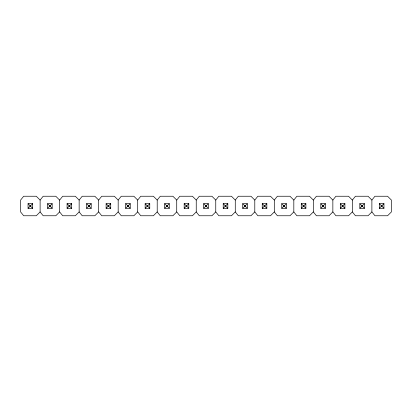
<?xml version="1.0" encoding="UTF-8"?>
<svg xmlns="http://www.w3.org/2000/svg" width="412" height="412" viewBox="0 0 412 412"><rect width="100%" height="100%" fill="white"/><g stroke="black" fill="none" stroke-linecap="round" stroke-linejoin="round"><path stroke-width="0.62" d="M59.632 211.917L55.79 215.759L43.188 215.759L40.113 211.917L40.113 200.083L43.188 196.241L55.79 196.241L59.632 200.083L59.632 211.917L62.706 215.759L75.303 215.759L79.145 211.917L79.145 200.083L82.22 196.241L94.822 196.241L98.664 200.083L98.664 211.917L101.738 215.759L114.335 215.759L118.177 211.917L118.177 200.083L121.252 196.241L133.854 196.241L137.696 200.083L137.696 211.917L140.77 215.759L153.367 215.759L157.209 211.917L157.209 200.083L160.283 196.241L172.886 196.241L176.727 200.083L176.727 211.917L179.802 215.759L192.399 215.759L196.241 211.917L196.241 200.083L199.315 196.241L211.917 196.241L215.759 200.083L215.759 211.917L218.834 215.759L231.431 215.759L235.273 211.917L235.273 200.083L238.347 196.241L250.949 196.241L254.791 200.083L254.791 211.917L257.861 215.759L270.463 215.759L274.304 211.917L274.304 200.083L277.379 196.241L289.981 196.241L293.823 200.083L293.823 211.917L296.892 215.759L309.494 215.759L313.336 211.917L313.336 200.083L316.411 196.241L329.013 196.241L332.855 200.083L332.855 211.917L335.924 215.759L348.526 215.759L352.368 211.917L352.368 200.083L355.443 196.241L368.045 196.241L371.887 200.083L371.887 211.917L374.956 215.759L387.558 215.759L391.4 211.917L391.4 200.083L387.558 196.241L374.956 196.241L371.887 200.083M59.632 200.083L62.706 196.241L75.303 196.241L79.145 200.083M98.664 200.083L101.738 196.241L114.335 196.241L118.177 200.083M137.696 200.083L140.77 196.241L153.367 196.241L157.209 200.083M176.727 200.083L179.802 196.241L192.399 196.241L196.241 200.083M215.759 200.083L218.834 196.241L231.431 196.241L235.273 200.083M254.791 200.083L257.861 196.241L270.463 196.241L274.304 200.083M293.823 200.083L296.892 196.241L309.494 196.241L313.336 200.083M332.855 200.083L335.924 196.241L348.526 196.241L352.368 200.083M28.052 208.307L30.004 206.355L30.004 205.645L28.052 203.693L28.052 208.307L32.661 208.307L32.661 203.693L28.052 203.693M32.661 208.307L30.709 206.355L30.709 205.645L32.661 203.693M40.113 211.917L36.277 215.759L23.675 215.759L20.6 211.917L20.6 200.083L23.675 196.241L36.277 196.241L40.113 200.083M47.571 208.307L49.522 206.355L49.522 205.645L47.571 203.693L52.18 203.693L52.18 208.307L47.571 208.307L47.571 203.693M49.522 205.645L50.228 205.645L52.18 203.693M67.084 208.307L69.036 206.355L69.741 206.355L71.693 208.307L71.693 203.693L67.084 203.693L67.084 208.307L71.693 208.307M69.741 206.355L69.741 205.645L71.693 203.693M86.602 208.307L88.554 206.355L89.26 206.355L91.212 208.307L91.212 203.693L86.602 203.693L86.602 208.307L91.212 208.307M86.602 203.693L88.554 205.645L89.26 205.645L91.212 203.693M98.664 211.917L94.822 215.759L82.22 215.759L79.145 211.917M106.116 208.307L108.068 206.355L108.068 205.645L106.116 203.693L110.725 203.693L110.725 208.307L106.116 208.307L106.116 203.693M110.725 208.307L108.773 206.355L108.773 205.645L110.725 203.693M125.634 208.307L127.581 206.355L127.581 205.645L125.634 203.693L125.634 208.307L130.244 208.307L130.244 203.693L125.634 203.693M130.244 208.307L128.292 206.355L128.292 205.645L130.244 203.693M137.696 211.917L133.854 215.759L121.252 215.759L118.177 211.917M145.148 208.307L147.099 206.355L147.099 205.645L145.148 203.693L149.757 203.693L149.757 208.307L145.148 208.307L145.148 203.693M147.099 205.645L147.805 205.645L149.757 203.693M164.661 208.307L166.613 206.355L167.323 206.355L169.275 208.307L164.661 208.307L164.661 203.693L169.275 203.693L169.275 208.307M167.323 206.355L167.323 205.645L169.275 203.693M176.727 211.917L172.886 215.759L160.283 215.759L157.209 211.917M184.179 208.307L186.131 206.355L186.837 206.355L188.789 208.307L184.179 208.307L184.179 203.693L188.789 203.693L188.789 208.307M184.179 203.693L186.131 205.645L186.837 205.645L188.789 203.693M203.693 208.307L205.645 206.355L206.355 206.355L208.307 208.307L203.693 208.307L203.693 203.693L208.307 203.693L208.307 208.307M203.693 203.693L205.645 205.645L206.355 205.645L208.307 203.693M215.759 211.917L211.917 215.759L199.315 215.759L196.241 211.917M223.211 208.307L225.163 206.355L225.163 205.645L223.211 203.693L223.211 208.307L227.821 208.307L227.821 203.693L223.211 203.693M227.821 208.307L225.869 206.355L225.869 205.645L227.821 203.693M242.725 208.307L244.677 206.355L244.677 205.645L242.725 203.693L247.339 203.693L247.339 208.307L242.725 208.307L242.725 203.693M244.677 205.645L245.387 205.645L247.339 203.693M254.791 211.917L250.949 215.759L238.347 215.759L235.273 211.917M262.243 208.307L264.195 206.355L264.901 206.355L266.852 208.307L262.243 208.307L262.243 203.693L266.852 203.693L266.852 208.307M264.901 206.355L264.901 205.645L266.852 203.693M281.757 208.307L283.708 206.355L283.708 205.645L281.757 203.693L286.366 203.693L286.366 208.307L281.757 208.307L281.757 203.693M283.708 205.645L284.419 205.645L286.366 203.693M293.823 211.917L289.981 215.759L277.379 215.759L274.304 211.917M301.275 208.307L303.227 206.355L303.932 206.355L305.884 208.307L301.275 208.307L301.275 203.693L305.884 203.693L305.884 208.307M301.275 203.693L303.227 205.645L303.932 205.645L305.884 203.693M320.788 208.307L322.74 206.355L323.446 206.355L325.398 208.307L320.788 208.307L320.788 203.693L325.398 203.693L325.398 208.307M323.446 206.355L323.446 205.645L325.398 203.693M332.855 211.917L329.013 215.759L316.411 215.759L313.336 211.917M340.307 208.307L342.259 206.355L342.259 205.645L340.307 203.693L344.916 203.693L344.916 208.307L340.307 208.307L340.307 203.693M342.259 205.645L342.964 205.645L344.916 203.693M359.82 208.307L361.772 206.355L361.772 205.645L359.82 203.693L364.429 203.693L364.429 208.307L359.82 208.307L359.82 203.693M361.772 205.645L362.478 205.645L364.429 203.693M371.887 211.917L368.045 215.759L355.443 215.759L352.368 211.917M379.339 208.307L381.291 206.355L381.996 206.355L383.948 208.307L379.339 208.307L379.339 203.693L383.948 203.693L383.948 208.307M381.996 206.355L381.996 205.645L383.948 203.693M30.004 205.645L30.709 205.645M67.084 203.693L69.036 205.645L69.741 205.645M108.068 205.645L108.773 205.645M127.581 205.645L128.292 205.645M164.661 203.693L166.613 205.645L167.323 205.645M225.163 205.645L225.869 205.645M262.243 203.693L264.195 205.645L264.901 205.645M320.788 203.693L322.74 205.645L323.446 205.645M379.339 203.693L381.291 205.645L381.996 205.645M30.004 206.355L30.709 206.355M49.522 206.355L50.228 206.355L52.18 208.307M108.068 206.355L108.773 206.355M127.581 206.355L128.292 206.355M147.099 206.355L147.805 206.355L149.757 208.307M225.163 206.355L225.869 206.355M244.677 206.355L245.387 206.355L247.339 208.307M283.708 206.355L284.419 206.355L286.366 208.307M342.259 206.355L342.964 206.355L344.916 208.307M361.772 206.355L362.478 206.355L364.429 208.307M381.291 205.645L381.291 206.355M362.478 205.645L362.478 206.355M342.964 205.645L342.964 206.355M322.74 205.645L322.74 206.355M303.932 205.645L303.932 206.355M303.227 205.645L303.227 206.355M284.419 205.645L284.419 206.355M264.195 205.645L264.195 206.355M245.387 205.645L245.387 206.355M206.355 205.645L206.355 206.355M205.645 205.645L205.645 206.355M186.837 205.645L186.837 206.355M186.131 205.645L186.131 206.355M166.613 205.645L166.613 206.355M147.805 205.645L147.805 206.355M89.26 205.645L89.26 206.355M88.554 205.645L88.554 206.355M69.036 205.645L69.036 206.355M50.228 205.645L50.228 206.355"/></g></svg>
